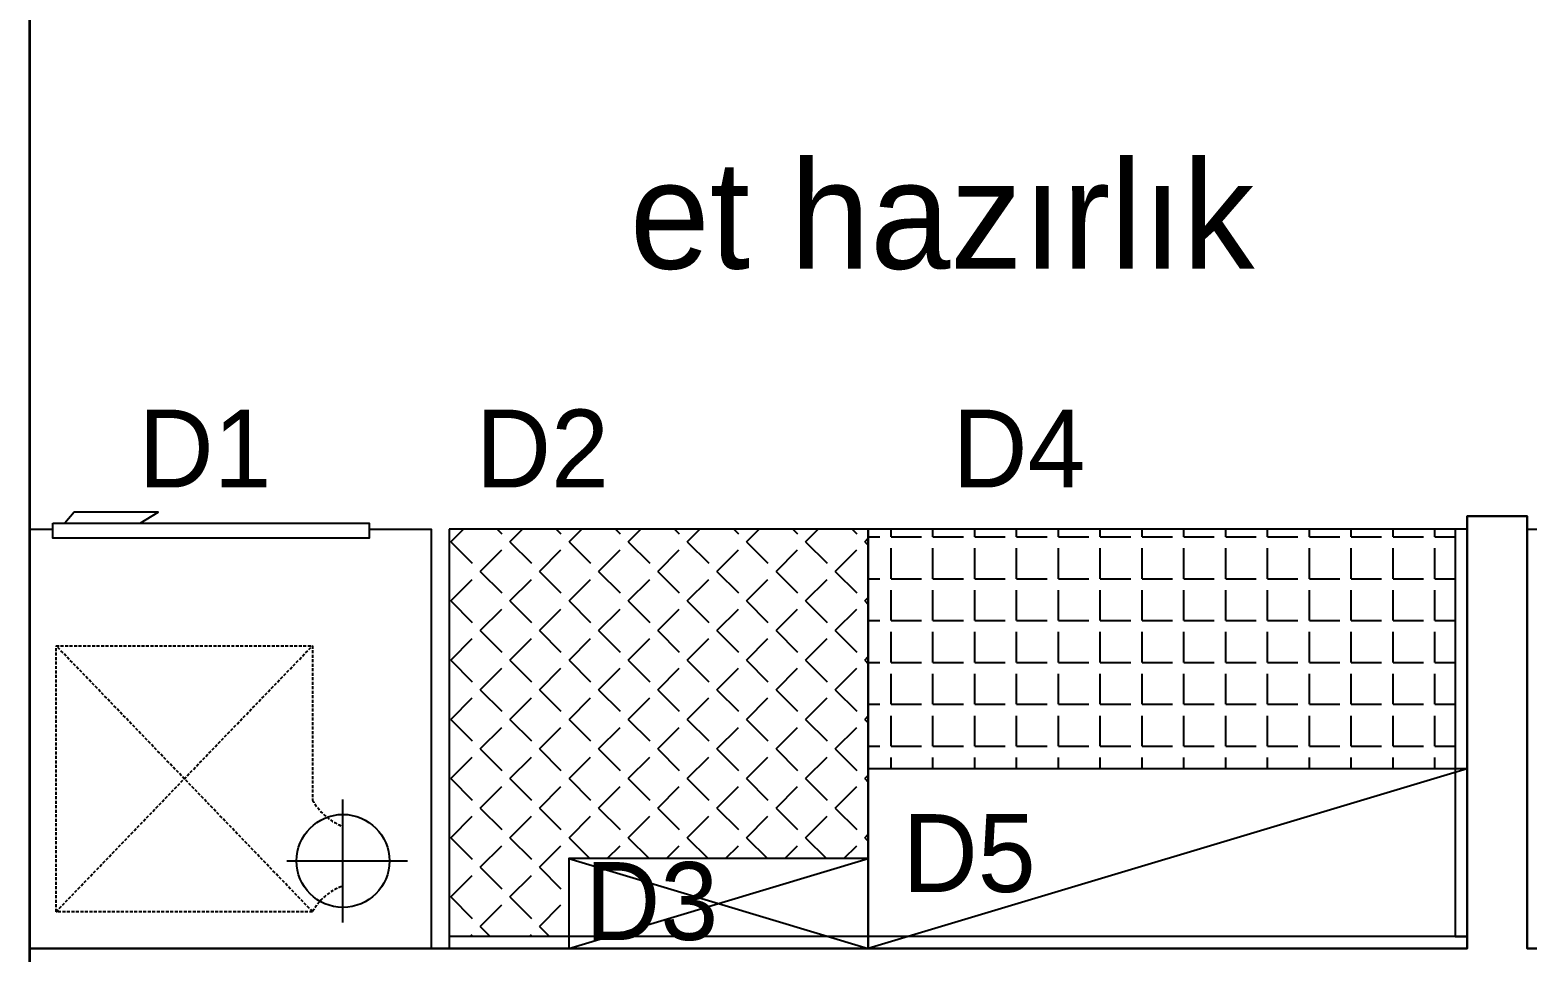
# Model space of a CAD drawing. Header units: millimetres. Extents: x -2729 to 15248, y -12439 to 5292.
# Drawn here: x 6842.8 to 7092.8, y -9259.5 to -9105.6 of the extents above; entities that cross this region are included whole.
import ezdxf

# ---------------------------------------------------------------- set-up
doc = ezdxf.new("R2010")
doc.units = ezdxf.units.MM
doc.linetypes.add('DASHED', pattern=[0.75, 0.5, -0.25])
doc.layers.add('CIHAZ', color=2, linetype='Continuous')
doc.layers.add('S2000-002 Çizgi', color=7, linetype='Continuous')
doc.layers.add('DUVAR', color=7, linetype='Continuous', lineweight=30)
doc.layers.add('DUVAR 2_Ном_пера__60', color=7, linetype='Continuous', lineweight=35)
doc.styles.add('TAKSİM', font='GOTHIC.TTF', dxfattribs={"height": 20})

# ---------------------------------------------------------------- blocks, each defined once
blk = doc.blocks.new('A$C5B5611F4')
at = {"layer": 'CIHAZ', "color": 1}
for p, q in [((14.73, 68.47), (14.73, 47.92)), ((24.09, 58.19), (3.98, 58.19))]:
    blk.add_line(p, q, dxfattribs=at)
at = {"layer": 'CIHAZ', "color": 5, "linetype": 'DASHED'}
for p, q in [((19.82, 66.66), (62.62, 22.28)), ((62.62, 66.66), (19.82, 22.28))]:
    blk.add_line(p, q, dxfattribs=at)
at = {"layer": 'CIHAZ', "color": 5}
for points in [[(63.2, 1.82), (10.36, 1.82), (10.36, 4.32), (63.2, 4.32)], [(61.2, 1.82), (48.6, 1.82), (45.6, 0), (59.6, 0)]]:
    blk.add_lwpolyline(points, close=True, dxfattribs=at)
at = {"layer": 'CIHAZ', "color": 1}
blk.add_circle((14.73, 58.19), 7.76, dxfattribs=at)
at = {"layer": 'S2000-002 Çizgi', "linetype": 'DASHED'}
for p, q in [((19.82, 66.66), (62.62, 66.66)), ((62.62, 66.66), (62.62, 22.28)), ((19.82, 22.28), (19.82, 48.05)), ((62.62, 22.28), (19.82, 22.28))]:
    blk.add_line(p, q, dxfattribs=at)
at = {"layer": 'S2000-002 Çizgi'}
blk.add_lwpolyline([(10.36, 2.81), (0, 2.81), (0, 72.81), (67, 72.81), (67, 2.81), (63.2, 2.81)], dxfattribs=at)
at = {"layer": 'S2000-002 Çizgi', "linetype": 'DASHED'}
for centre, radius, start, end in [((11.6, 71.22), 9.4, 291.2079, 330.9566), ((11, 43.02), 10.16, 29.6907, 66.7752)]:
    blk.add_arc(centre, radius, start, end, dxfattribs=at)
blk = doc.blocks.new('A$C403F2A37')
for p, q in [((0, 0), (50, 15)), ((0, 15), (50, 0))]:
    blk.add_line(p, q)
blk.add_lwpolyline([(0, 0), (50, 0), (50, 15), (0, 15)], close=True)

msp = doc.modelspace()

# ---------------------------------------------------------------- hatches: boundary and pattern name
h = msp.add_hatch()
h.set_pattern_fill('ANGLE', color=256, angle=-45)
h.set_pattern_definition([(315, (3495.1685, -1051.284), (4.939141, 4.939141), [5.08, -1.905]), (45, (3495.1685, -1051.284), (-4.939141, 4.939141), [5.08, -1.905])])
h.paths.add_polyline_path([(6957.796, -9251.368), (6982.796, -9243.868), (6932.796, -9243.868)])
h.paths.add_polyline_path([(6932.796, -9256.868), (6932.796, -9243.868), (6957.796, -9251.368), (6982.796, -9243.868), (6982.796, -9188.868), (6912.796, -9188.868), (6912.796, -9256.868)])
h = msp.add_hatch()
h.set_pattern_fill('ANGLE', color=256)
h.set_pattern_definition([(0, (-187, -12675.6804), (0, 6.985), [5.08, -1.905]), (90, (-187, -12675.6804), (-6.985, 4e-16), [5.08, -1.905])])
h.paths.add_polyline_path([(6982.796, -9228.868), (7080.796, -9228.868), (7080.796, -9188.868), (6982.796, -9188.868)])

# ---------------------------------------------------------------- linework, layer by layer
msp.add_line((7082.796, -9228.868), (6982.796, -9258.868))
for points in [[(6912.796, -9188.868), (6912.796, -9258.868), (6982.796, -9258.868), (6982.796, -9188.868)], [(6982.796, -9188.868), (6982.796, -9258.868), (7082.796, -9258.868), (7082.796, -9188.868)], [(7080.796, -9188.868), (7080.796, -9256.868), (7082.796, -9256.868), (7082.796, -9188.868)], [(6982.796, -9258.868), (7082.796, -9258.868), (7082.796, -9228.868), (6982.796, -9228.868)], [(6912.796, -9256.868), (6912.796, -9258.868), (6982.796, -9258.868), (6982.796, -9256.868)], [(6982.796, -9256.868), (6982.796, -9258.868), (7082.796, -9258.868), (7082.796, -9256.868)]]:
    msp.add_lwpolyline(points, close=True)
at = {"layer": 'DUVAR', "linetype": 'Continuous'}
for p, q in [((6842.8, -9348.868), (6842.8, -8736.869)), ((7082.796, -9258.868), (6842.8, -9258.868)), ((7271.92, -9258.868), (7092.796, -9258.868))]:
    msp.add_line(p, q, dxfattribs=at)
msp.add_lwpolyline([(7082.796, -9258.868), (7082.796, -9186.682), (7092.796, -9186.682), (7092.796, -9258.868)], dxfattribs=at)
at = {"layer": 'DUVAR 2_Ном_пера__60', "linetype": 'Continuous'}
msp.add_line((6842.8, -9486.864), (6842.8, -8641.835), dxfattribs=at)

# ---------------------------------------------------------------- block references
msp.add_blockref('A$C403F2A37', (6932.796, -9258.868))
at = {"layer": 'S2000-002 Çizgi', "rotation": 180}
for p in [(6909.8, -9186.054), (7159.796, -9186.054)]:
    msp.add_blockref('A$C5B5611F4', p, dxfattribs=at)

# ---------------------------------------------------------------- texts
at = {"style": 'TAKSİM'}
for s, height, p in [('et hazırlık', 18, (6942.952, -9145.414)), ('D1', 13, (6860.923, -9181.92)), ('D2', 13, (6917.266, -9181.92)), ('D4', 13, (6996.829, -9181.92)), ('D5', 13, (6988.522, -9249.435)), ('D3', 13, (6935.509, -9257.44))]:
    msp.add_text(s, height=height, dxfattribs=at).set_placement(p)

doc.saveas('drawing.dxf')
